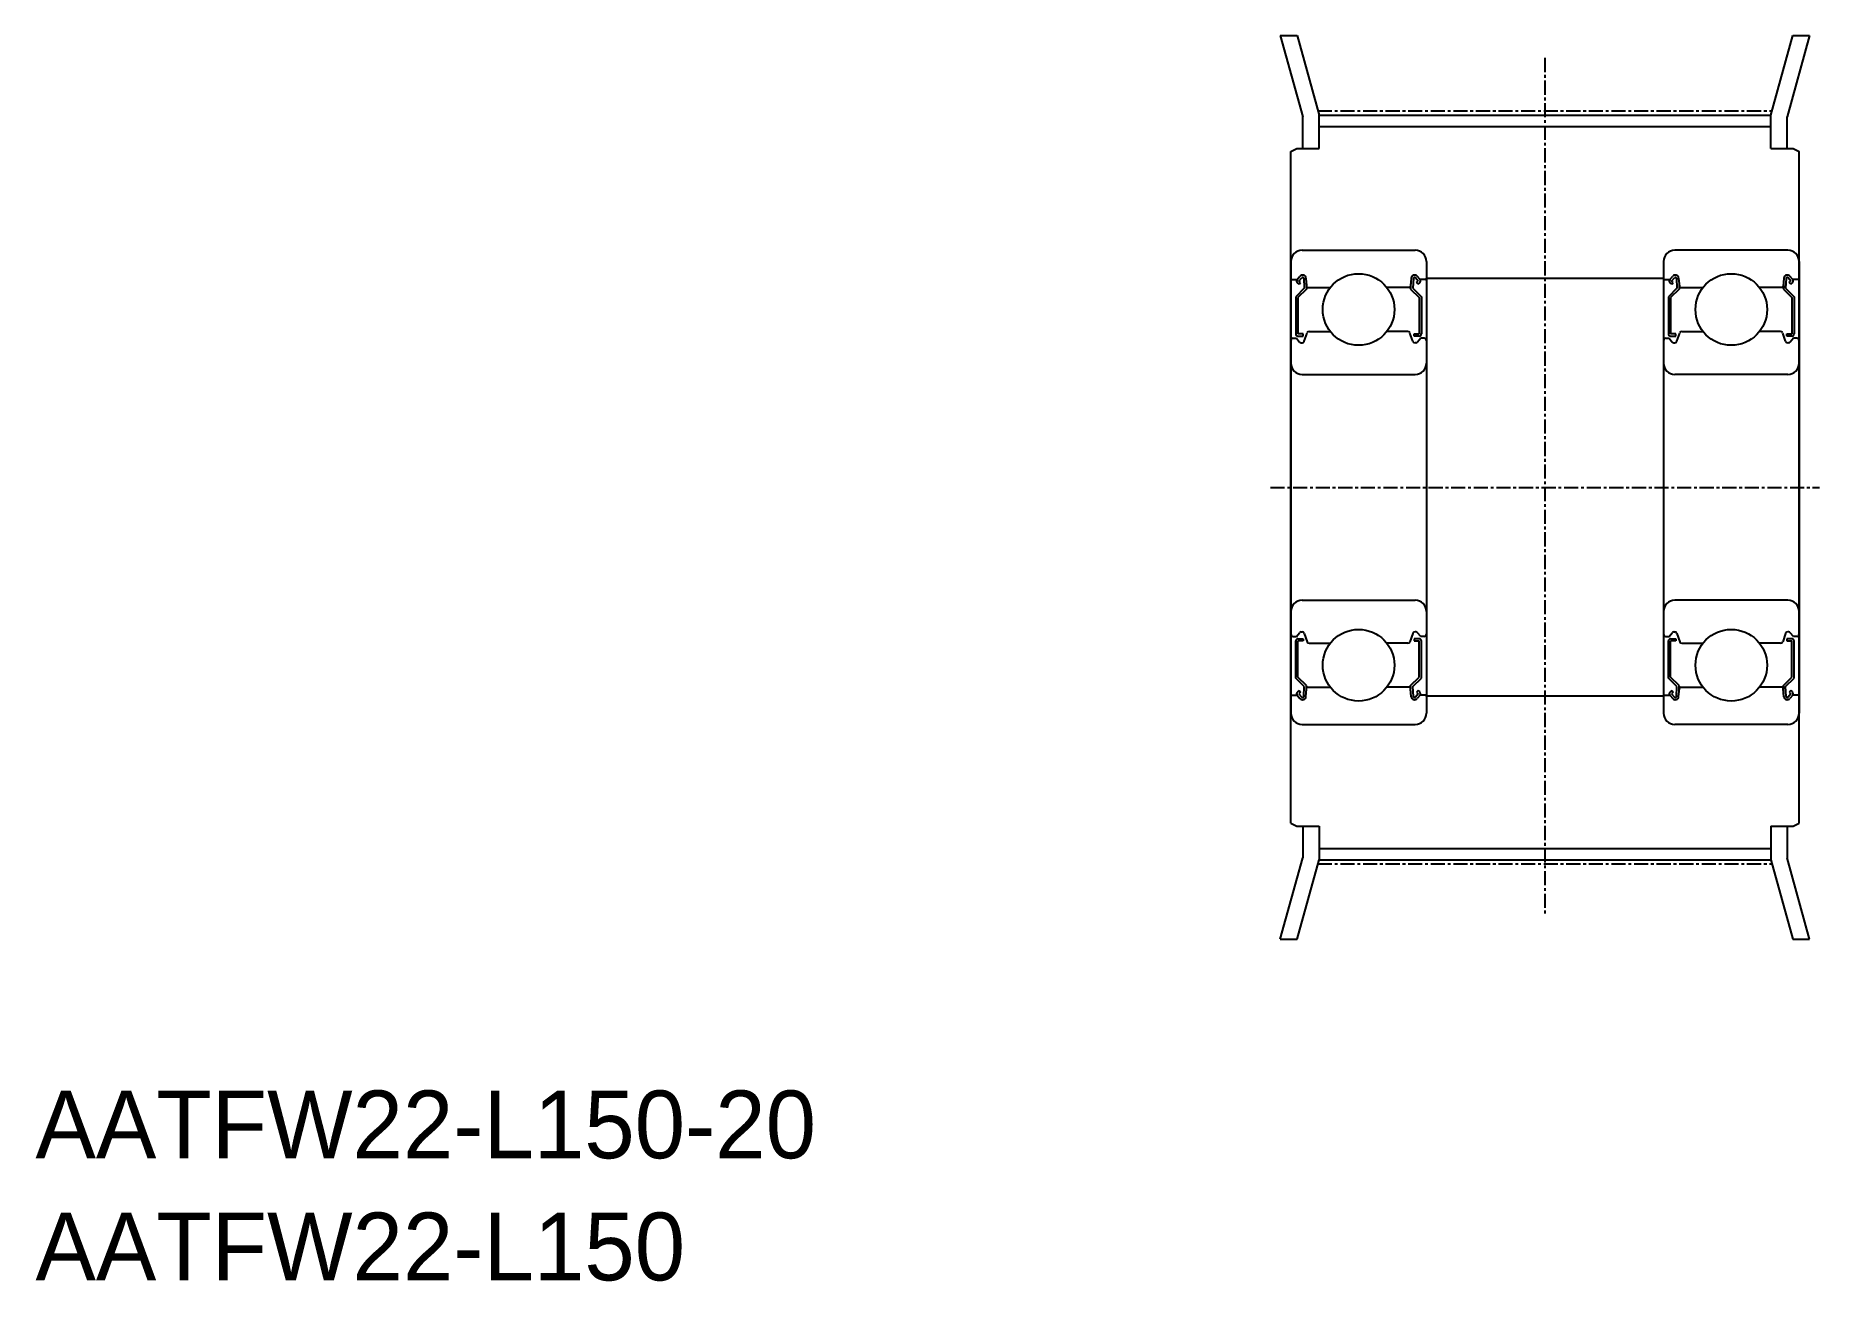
# Model space of a CAD drawing. Extents: x -286 to -128, y -61 to 49.
import ezdxf

# ---------------------------------------------------------------- set-up
doc = ezdxf.new("R2010")
doc.units = 0
doc.linetypes.add('CENTER', pattern=[2, 1.25, -0.25, 0.25, -0.25])
doc.layers.get('0').update_dxf_attribs({"linetype": 'CONTINUOUS'})
doc.layers.add('CENTER', color=1, linetype='CENTER')

msp = doc.modelspace()

# ---------------------------------------------------------------- linework, layer by layer
at = {"color": 7, "linetype": 'CONTINUOUS'}
for p, q in [((-175.78, 49.41), (-173.77, 42.22)), ((-175.78, 49.41), (-174.28, 49.41)), ((-174.28, 49.41), (-172.33, 42.38)), ((-132.33, 42.38), (-130.39, 49.41)), ((-128.89, 49.41), (-130.89, 42.22)), ((-130.39, 49.41), (-128.89, 49.41)), ((-173.77, 39.41), (-173.77, 42.22)), ((-172.33, 42.38), (-132.33, 42.38)), ((-172.33, 39.41), (-172.33, 42.38)), ((-172.33, 41.37), (-132.33, 41.37)), ((-132.33, 39.41), (-132.33, 42.38)), ((-130.89, 39.41), (-130.89, 42.22)), ((-174.83, 39.14), (-174.31, 39.41)), ((-174.83, -20.32), (-174.83, 39.14)), ((-174.31, 39.41), (-172.33, 39.41)), ((-132.33, 39.41), (-130.35, 39.41)), ((-130.35, 39.41), (-129.83, 39.14)), ((-129.83, -20.32), (-129.83, 39.14)), ((-173.83, 30.41), (-163.83, 30.41)), ((-130.83, 30.41), (-140.83, 30.41)), ((-174.83, 29.41), (-174.83, -10.59)), ((-162.83, 29.41), (-162.83, -10.59)), ((-141.83, 29.41), (-141.83, -10.59)), ((-129.83, 29.41), (-129.83, -10.59)), ((-174.73, 27.81), (-174.27, 27.81)), ((-173.65, 27.04), (-174.4, 26.29)), ((-174.27, 27.81), (-174.02, 28.1)), ((-174.1, 27.4), (-174.25, 27.52)), ((-173.45, 26.96), (-174.2, 26.21)), ((-174.12, 27.68), (-173.87, 27.97)), ((-173.97, 27.55), (-174.12, 27.68)), ((-174.1, 27.4), (-173.97, 27.55)), ((-173.69, 27.92), (-173.65, 27.04)), ((-173.5, 27.94), (-173.43, 27.2)), ((-173.45, 27.43), (-173.45, 26.96)), ((-173.33, 27.11), (-171.34, 27.11)), ((-164.34, 27.11), (-166.33, 27.11)), ((-164.17, 27.94), (-164.24, 27.2)), ((-164.22, 27.43), (-164.22, 26.96)), ((-164.22, 26.96), (-163.47, 26.21)), ((-163.97, 27.92), (-164.02, 27.04)), ((-164.02, 27.04), (-163.27, 26.29)), ((-163.55, 27.68), (-163.8, 27.97)), ((-163.7, 27.55), (-163.55, 27.68)), ((-163.57, 27.4), (-163.7, 27.55)), ((-163.39, 27.81), (-163.64, 28.1)), ((-163.57, 27.4), (-163.42, 27.52)), ((-162.93, 27.81), (-163.39, 27.81)), ((-141.83, 27.91), (-162.83, 27.91)), ((-141.73, 27.81), (-141.27, 27.81)), ((-140.65, 27.04), (-141.4, 26.29)), ((-141.27, 27.81), (-141.02, 28.1)), ((-141.1, 27.4), (-141.25, 27.52)), ((-140.45, 26.96), (-141.2, 26.21)), ((-141.12, 27.68), (-140.87, 27.97)), ((-140.97, 27.55), (-141.12, 27.68)), ((-141.1, 27.4), (-140.97, 27.55)), ((-140.69, 27.92), (-140.65, 27.04)), ((-140.5, 27.94), (-140.43, 27.2)), ((-140.45, 27.43), (-140.45, 26.96)), ((-140.33, 27.11), (-138.34, 27.11)), ((-131.34, 27.11), (-133.33, 27.11)), ((-131.17, 27.94), (-131.24, 27.2)), ((-131.22, 27.43), (-131.22, 26.96)), ((-131.22, 26.96), (-130.47, 26.21)), ((-130.97, 27.92), (-131.02, 27.04)), ((-131.02, 27.04), (-130.27, 26.29)), ((-130.55, 27.68), (-130.8, 27.97)), ((-130.7, 27.55), (-130.55, 27.68)), ((-130.57, 27.4), (-130.7, 27.55)), ((-130.39, 27.81), (-130.64, 28.1)), ((-130.57, 27.4), (-130.42, 27.52)), ((-129.93, 27.81), (-130.39, 27.81)), ((-174.4, 26.29), (-174.4, 23.01)), ((-174.2, 26.21), (-174.2, 23.01)), ((-163.47, 26.21), (-163.47, 23.01)), ((-163.27, 26.29), (-163.27, 23.01)), ((-141.4, 26.29), (-141.4, 23.01)), ((-141.2, 26.21), (-141.2, 23.01)), ((-130.47, 26.21), (-130.47, 23.01)), ((-130.27, 26.29), (-130.27, 23.01)), ((-174.63, 22.61), (-174.33, 22.61)), ((-174.33, 22.61), (-174.06, 22.28)), ((-173.75, 23.01), (-174.2, 23.01)), ((-174.2, 22.81), (-173.75, 22.81)), ((-173.91, 22.21), (-173.84, 22.21)), ((-173.75, 22.81), (-173.75, 23.01)), ((-173.65, 22.34), (-173.38, 23.07)), ((-173.2, 23.21), (-171.34, 23.21)), ((-164.47, 23.21), (-166.33, 23.21)), ((-164.02, 22.34), (-164.28, 23.07)), ((-163.92, 23.01), (-163.47, 23.01)), ((-163.92, 22.81), (-163.92, 23.01)), ((-163.47, 22.81), (-163.92, 22.81)), ((-163.76, 22.21), (-163.83, 22.21)), ((-163.33, 22.61), (-163.61, 22.28)), ((-163.03, 22.61), (-163.33, 22.61)), ((-141.63, 22.61), (-141.33, 22.61)), ((-141.33, 22.61), (-141.06, 22.28)), ((-140.75, 23.01), (-141.2, 23.01)), ((-141.2, 22.81), (-140.75, 22.81)), ((-140.91, 22.21), (-140.84, 22.21)), ((-140.75, 22.81), (-140.75, 23.01)), ((-140.65, 22.34), (-140.38, 23.07)), ((-140.2, 23.21), (-138.34, 23.21)), ((-131.47, 23.21), (-133.33, 23.21)), ((-131.02, 22.34), (-131.28, 23.07)), ((-130.92, 22.81), (-130.92, 23.01)), ((-130.92, 23.01), (-130.47, 23.01)), ((-130.47, 22.81), (-130.92, 22.81)), ((-130.76, 22.21), (-130.83, 22.21)), ((-130.33, 22.61), (-130.61, 22.28)), ((-130.03, 22.61), (-130.33, 22.61)), ((-173.83, 19.41), (-163.83, 19.41)), ((-130.83, 19.41), (-140.83, 19.41)), ((-173.83, -0.59), (-163.83, -0.59)), ((-130.83, -0.59), (-140.83, -0.59)), ((-174.63, -3.79), (-174.33, -3.79)), ((-174.4, -7.48), (-174.4, -4.19)), ((-174.33, -3.79), (-174.06, -3.47)), ((-174.2, -3.99), (-173.75, -3.99)), ((-174.2, -7.39), (-174.2, -4.19)), ((-173.75, -4.19), (-174.2, -4.19)), ((-173.91, -3.39), (-173.84, -3.39)), ((-173.75, -3.99), (-173.75, -4.19)), ((-173.65, -3.53), (-173.38, -4.26)), ((-173.2, -4.39), (-171.34, -4.39)), ((-164.47, -4.39), (-166.33, -4.39)), ((-164.02, -3.53), (-164.28, -4.26)), ((-163.47, -3.99), (-163.92, -3.99)), ((-163.92, -3.99), (-163.92, -4.19)), ((-163.92, -4.19), (-163.47, -4.19)), ((-163.76, -3.39), (-163.83, -3.39)), ((-163.33, -3.79), (-163.61, -3.47)), ((-163.47, -7.39), (-163.47, -4.19)), ((-163.03, -3.79), (-163.33, -3.79)), ((-163.27, -7.48), (-163.27, -4.19)), ((-141.63, -3.79), (-141.33, -3.79)), ((-141.4, -7.48), (-141.4, -4.19)), ((-141.33, -3.79), (-141.06, -3.47)), ((-141.2, -3.99), (-140.75, -3.99)), ((-141.2, -7.39), (-141.2, -4.19)), ((-140.75, -4.19), (-141.2, -4.19)), ((-140.91, -3.39), (-140.84, -3.39)), ((-140.75, -3.99), (-140.75, -4.19)), ((-140.65, -3.53), (-140.38, -4.26)), ((-140.2, -4.39), (-138.34, -4.39)), ((-131.47, -4.39), (-133.33, -4.39)), ((-131.02, -3.53), (-131.28, -4.26)), ((-130.92, -3.99), (-130.92, -4.19)), ((-130.47, -3.99), (-130.92, -3.99)), ((-130.92, -4.19), (-130.47, -4.19)), ((-130.76, -3.39), (-130.83, -3.39)), ((-130.33, -3.79), (-130.61, -3.47)), ((-130.47, -7.39), (-130.47, -4.19)), ((-130.03, -3.79), (-130.33, -3.79)), ((-130.27, -7.48), (-130.27, -4.19)), ((-173.65, -8.23), (-174.4, -7.48)), ((-173.45, -8.14), (-174.2, -7.39)), ((-164.22, -8.14), (-163.47, -7.39)), ((-164.02, -8.23), (-163.27, -7.48)), ((-140.65, -8.23), (-141.4, -7.48)), ((-140.45, -8.14), (-141.2, -7.39)), ((-131.22, -8.14), (-130.47, -7.39)), ((-131.02, -8.23), (-130.27, -7.48)), ((-174.73, -8.99), (-174.27, -8.99)), ((-174.27, -8.99), (-174.02, -9.29)), ((-174.1, -8.58), (-174.25, -8.71)), ((-173.97, -8.74), (-174.12, -8.87)), ((-174.12, -8.87), (-173.87, -9.16)), ((-174.1, -8.58), (-173.97, -8.74)), ((-173.69, -9.1), (-173.65, -8.23)), ((-173.5, -9.13), (-173.43, -8.39)), ((-173.45, -8.61), (-173.45, -8.14)), ((-173.33, -8.29), (-171.34, -8.29)), ((-164.34, -8.29), (-166.33, -8.29)), ((-164.17, -9.13), (-164.24, -8.39)), ((-164.22, -8.61), (-164.22, -8.14)), ((-163.97, -9.1), (-164.02, -8.23)), ((-163.55, -8.87), (-163.8, -9.16)), ((-163.57, -8.58), (-163.7, -8.74)), ((-163.7, -8.74), (-163.55, -8.87)), ((-163.39, -8.99), (-163.64, -9.29)), ((-163.57, -8.58), (-163.42, -8.71)), ((-162.93, -8.99), (-163.39, -8.99)), ((-141.83, -9.09), (-162.83, -9.09)), ((-141.73, -8.99), (-141.27, -8.99)), ((-141.27, -8.99), (-141.02, -9.29)), ((-141.1, -8.58), (-141.25, -8.71)), ((-140.97, -8.74), (-141.12, -8.87)), ((-141.12, -8.87), (-140.87, -9.16)), ((-141.1, -8.58), (-140.97, -8.74)), ((-140.69, -9.1), (-140.65, -8.23)), ((-140.5, -9.13), (-140.43, -8.39)), ((-140.45, -8.61), (-140.45, -8.14)), ((-140.33, -8.29), (-138.34, -8.29)), ((-131.34, -8.29), (-133.33, -8.29)), ((-131.17, -9.13), (-131.24, -8.39)), ((-131.22, -8.61), (-131.22, -8.14)), ((-130.97, -9.1), (-131.02, -8.23)), ((-130.55, -8.87), (-130.8, -9.16)), ((-130.57, -8.58), (-130.7, -8.74)), ((-130.7, -8.74), (-130.55, -8.87)), ((-130.39, -8.99), (-130.64, -9.29)), ((-130.57, -8.58), (-130.42, -8.71)), ((-129.93, -8.99), (-130.39, -8.99)), ((-173.83, -11.59), (-163.83, -11.59)), ((-171.33, -11.59), (-171.33, -11.59)), ((-168.83, -11.59), (-168.83, -11.59)), ((-130.83, -11.59), (-140.83, -11.59)), ((-135.83, -11.59), (-135.83, -11.59)), ((-133.33, -11.59), (-133.33, -11.59)), ((-174.83, -20.32), (-174.31, -20.59)), ((-130.35, -20.59), (-129.83, -20.32)), ((-174.31, -20.59), (-172.33, -20.59)), ((-173.77, -20.59), (-173.77, -23.41)), ((-172.33, -20.59), (-172.33, -23.56)), ((-132.33, -20.59), (-132.33, -23.56)), ((-132.33, -20.59), (-130.35, -20.59)), ((-130.89, -20.59), (-130.89, -23.41)), ((-175.78, -30.59), (-173.77, -23.41)), ((-174.28, -30.59), (-172.33, -23.56)), ((-172.33, -22.56), (-132.33, -22.56)), ((-172.33, -23.56), (-132.33, -23.56)), ((-132.33, -23.56), (-130.39, -30.59)), ((-128.89, -30.59), (-130.89, -23.41)), ((-175.78, -30.59), (-174.28, -30.59)), ((-130.39, -30.59), (-128.89, -30.59))]:
    msp.add_line(p, q, dxfattribs=at)
for centre in [(-168.83, 25.16), (-135.83, 25.16), (-168.83, -6.34), (-135.83, -6.34)]:
    msp.add_circle(centre, 3.17, dxfattribs=at)
for centre, radius, start, end in [((-173.83, 29.41), 1, 90, 180), ((-163.83, 29.41), 1, 0, 90), ((-140.83, 29.41), 1, 90, 180), ((-130.83, 29.41), 1, 0, 90), ((-174.73, 27.91), 0.1, 180, 270), ((-174.12, 27.68), 0.2, 140.002, 230.0826), ((-173.79, 27.91), 0.3, 4.9967, 140.002), ((-173.79, 27.91), 0.1, 2.8198, 140.0002), ((-173.33, 27.21), 0.1, 184.9967, 270), ((-164.34, 27.21), 0.1, 270, 355.0033), ((-163.87, 27.91), 0.3, 39.998, 175.0033), ((-163.87, 27.91), 0.1, 39.9998, 177.1802), ((-163.55, 27.68), 0.2, 309.9174, 39.998), ((-162.93, 27.91), 0.1, 270, 0), ((-141.73, 27.91), 0.1, 180, 270), ((-141.12, 27.68), 0.2, 140.002, 230.0826), ((-140.79, 27.91), 0.3, 4.9967, 140.002), ((-140.79, 27.91), 0.1, 2.8198, 140.0002), ((-140.33, 27.21), 0.1, 184.9967, 270), ((-131.34, 27.21), 0.1, 270, 355.0033), ((-130.87, 27.91), 0.3, 39.998, 175.0033), ((-130.87, 27.91), 0.1, 39.9998, 177.1802), ((-130.55, 27.68), 0.2, 309.9174, 39.998), ((-129.93, 27.91), 0.1, 270, 0), ((-174.63, 22.41), 0.2, 90, 180), ((-174.2, 23.01), 0.2, 180, 270), ((-173.91, 22.41), 0.2, 219.9945, 270), ((-173.84, 22.41), 0.2, 270, 339.9914), ((-173.2, 23.01), 0.2, 90, 159.9914), ((-164.47, 23.01), 0.2, 20.0086, 90), ((-163.83, 22.41), 0.2, 200.0086, 270), ((-163.76, 22.41), 0.2, 270, 320.0055), ((-163.47, 23.01), 0.2, 270, 0), ((-163.03, 22.41), 0.2, 0, 90), ((-141.63, 22.41), 0.2, 90, 180), ((-141.2, 23.01), 0.2, 180, 270), ((-140.91, 22.41), 0.2, 219.9945, 270), ((-140.84, 22.41), 0.2, 270, 339.9914), ((-140.2, 23.01), 0.2, 90, 159.9914), ((-131.47, 23.01), 0.2, 20.0086, 90), ((-130.83, 22.41), 0.2, 200.0086, 270), ((-130.76, 22.41), 0.2, 270, 320.0055), ((-130.47, 23.01), 0.2, 270, 0), ((-130.03, 22.41), 0.2, 0, 90), ((-173.83, 20.41), 1, 180, 270), ((-163.83, 20.41), 1, 270, 0), ((-140.83, 20.41), 1, 180, 270), ((-130.83, 20.41), 1, 270, 0), ((-173.83, -1.59), 1, 90, 180), ((-163.83, -1.59), 1, 0, 90), ((-140.83, -1.59), 1, 90, 180), ((-130.83, -1.59), 1, 0, 90), ((-174.63, -3.59), 0.2, 180, 270), ((-174.2, -4.19), 0.2, 90, 180), ((-173.91, -3.59), 0.2, 90, 140.0055), ((-173.84, -3.59), 0.2, 20.0086, 90), ((-173.2, -4.19), 0.2, 200.0086, 270), ((-164.47, -4.19), 0.2, 270, 339.9914), ((-163.83, -3.59), 0.2, 90, 159.9914), ((-163.76, -3.59), 0.2, 39.9945, 90), ((-163.47, -4.19), 0.2, 0, 90), ((-163.03, -3.59), 0.2, 270, 0), ((-141.63, -3.59), 0.2, 180, 270), ((-141.2, -4.19), 0.2, 90, 180), ((-140.91, -3.59), 0.2, 90, 140.0055), ((-140.84, -3.59), 0.2, 20.0086, 90), ((-140.2, -4.19), 0.2, 200.0086, 270), ((-131.47, -4.19), 0.2, 270, 339.9914), ((-130.83, -3.59), 0.2, 90, 159.9914), ((-130.76, -3.59), 0.2, 39.9945, 90), ((-130.47, -4.19), 0.2, 0, 90), ((-130.03, -3.59), 0.2, 270, 0), ((-174.73, -9.09), 0.1, 90, 180), ((-174.12, -8.87), 0.2, 129.9174, 219.998), ((-173.79, -9.1), 0.3, 219.998, 355.0033), ((-173.79, -9.1), 0.1, 219.9998, 357.1802), ((-173.33, -8.39), 0.1, 90, 175.0033), ((-164.34, -8.39), 0.1, 4.9967, 90), ((-163.87, -9.1), 0.3, 184.9967, 320.002), ((-163.87, -9.1), 0.1, 182.8198, 320.0002), ((-163.55, -8.87), 0.2, 320.002, 50.0826), ((-162.93, -9.09), 0.1, 0, 90), ((-141.73, -9.09), 0.1, 90, 180), ((-141.12, -8.87), 0.2, 129.9174, 219.998), ((-140.79, -9.1), 0.3, 219.998, 355.0033), ((-140.79, -9.1), 0.1, 219.9998, 357.1802), ((-140.33, -8.39), 0.1, 90, 175.0033), ((-131.34, -8.39), 0.1, 4.9967, 90), ((-130.87, -9.1), 0.3, 184.9967, 320.002), ((-130.87, -9.1), 0.1, 182.8198, 320.0002), ((-130.55, -8.87), 0.2, 320.002, 50.0826), ((-129.93, -9.09), 0.1, 0, 90), ((-173.83, -10.59), 1, 180, 270), ((-163.83, -10.59), 1, 270, 0), ((-140.83, -10.59), 1, 180, 270), ((-130.83, -10.59), 1, 270, 0)]:
    msp.add_arc(centre, radius, start, end, dxfattribs=at)
at = {"layer": 'CENTER', "color": 1, "linetype": 'CENTER'}
for p, q in [((-152.33, 47.43), (-152.33, -28.33)), ((-172.44, 42.76), (-132.23, 42.76)), ((-176.63, 9.41), (-128.03, 9.41)), ((-172.44, -23.94), (-132.23, -23.94))]:
    msp.add_line(p, q, dxfattribs=at)

# ---------------------------------------------------------------- texts
at = {"color": 7, "linetype": 'CONTINUOUS'}
for s, p in [('AATFW22-L150-20', (-285.99, -50)), ('AATFW22-L150', (-285.99, -60.81))]:
    msp.add_text(s, height=6, dxfattribs=at).set_placement(p)

doc.saveas('drawing.dxf')
